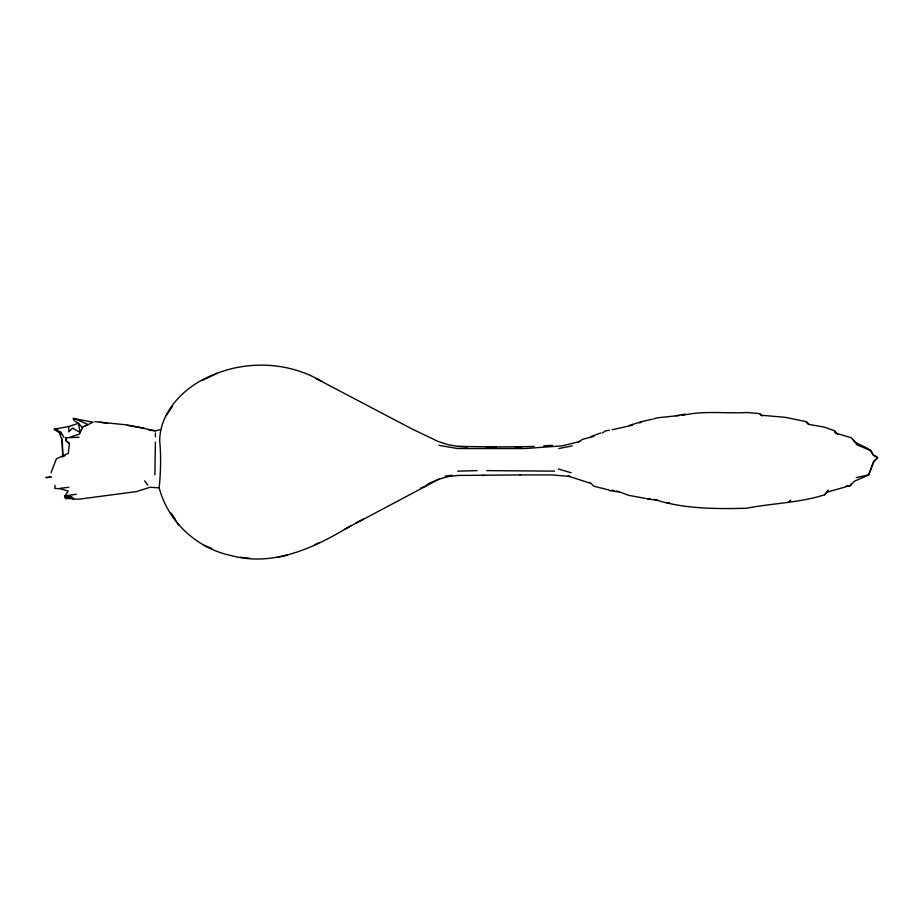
<?xml version="1.0" encoding="UTF-8"?>
<svg xmlns="http://www.w3.org/2000/svg" width="924" height="924" viewBox="0 0 924 924"><rect width="100%" height="100%" fill="white"/><g stroke="black" fill="none" stroke-linecap="round" stroke-linejoin="round"><path stroke-width="1.39" d="M62.728 456.699L62.335 441.557L59.656 432.952L54.273 429.186L68.792 426.495L78.471 423.273L82.513 427.754M55.082 485.4L54.805 488.357L60.73 488.9L68.261 491.048L65.026 495.888L65.569 496.962L70.94 496.962L73.631 498.579L65.569 498.579L65.026 496.962M155.394 442.099L154.862 474.913M351.201 525.479C315.685 547.193 273.793 567.232 231.243 555.601C196.87 548.382 168.122 521.841 159.159 487.826C160.707 472.661 161.18 456.19 159.702 441.025C159.702 411.076 185.262 386.013 211.873 375.398C246.673 360.117 288.762 361.769 321.61 381.312M654.169 499.387C683.772 509.009 715.58 509.02 746.546 508.258C772.66 503.164 799.156 502.899 824.554 494.814L827.234 492.122L849.837 485.666L846.061 486.209L850.369 485.666L851.085 483.876M51.039 472.753L56.422 458.778L68.261 453.395L69.335 444.248L66.101 440.482L65.569 437.791L79.014 437.26M790.124 501.27L790.667 500.196L788.507 502.344M824.554 494.814L828.32 489.974M166.158 415.742L172.603 406.052M850.369 485.666L854.134 481.358L868.652 474.913L874.035 461.457L877.257 458.235L873.492 461.457L868.652 474.913L856.282 477.593M578.193 442.099L582.49 439.408L593.947 436.336M85.47 425.964L93.001 422.199L73.1 418.433L74.174 420.582L78.471 423.273L80.088 432.42L72.557 428.112L68.792 431.878L68.792 426.495M639.778 423.007L641.66 421.656L652.205 419.184M602.39 432.952L605.624 430.803L609.39 430.261M520.639 474.913L458.235 475.444L448.556 476.518L438.865 479.209L344.733 529.233M202.737 380.238L217.256 373.25M356.04 522.788L363.571 519.022M314.61 544.837L318.919 542.688M685.954 414.657C705.763 410.718 726.911 413.675 747.089 412.508L759.459 413.582L762.15 415.742L759.459 413.582M438.865 479.209L428.655 483.518L425.421 486.209L421.125 487.826M65.569 498.579L68.792 496.835M590.563 436.717L600.785 432.952M69.866 437.26L79.545 434.026L82.779 427.038L87.618 424.347L74.174 418.433M641.66 421.656L629.29 425.421M653.499 418.965L656.721 417.891L679.163 415.511M558.824 448.544L572.268 445.865M61.804 456.618L65.026 455.821M612.081 429.729L632.363 425.271M148.937 430.261L155.394 430.803L160.233 429.729M278.032 557.207L287.722 555.058M579.798 441.557L562.058 445.865L524.936 448.544L457.703 448.544L438.865 445.322M676.091 415.742L685.238 414.125M76.322 494.271L65.026 495.888M666.943 502.875L669.403 502.575M59.656 488.357L68.792 487.283M54.273 429.186L58.304 428.782M445.322 475.987L451.778 475.444L448.983 475.664M543.762 445.865L552.367 445.322M681.924 415.35L684.696 415.199M486.209 446.939L521.633 446.777M457.703 471.148L477.061 470.605M481.901 475.444L484.592 475.363M534.084 446.396L515.257 446.939L519.173 446.939M495.888 446.939L457.703 446.396L448.556 444.779L438.334 441.557L411.434 428.655L316.227 378.621M486.752 470.605L554.527 471.148M520.096 474.913L552.367 474.913L570.12 476.518L567.971 475.987L589.489 482.975M72.557 499.11L79.545 499.11L136.567 491.58L150.011 487.283L159.159 487.826M457.703 446.396L467.382 446.939M761.076 415.199L785.284 417.348L806.259 421.656L808.408 424.347L824.012 427.038L834.765 430.803L836.925 433.495L851.443 437.791C856.513 446.488 869.634 445.483 873.492 455.012L877.8 457.692L872.961 455.012M94.618 421.656L126.888 424.89L155.394 430.803M646.5 498.579L650.381 498.902M611.538 490.24L614.229 490.505M647.574 499.11L657.796 500.196M127.431 425.421L144.098 428.112M240.379 557.207L249.526 558.281M99.457 422.199L107.519 423.273M609.39 490.505L619.611 492.122M645.195 498.348L628.747 495.345L620.143 492.122M616.654 491.048L619.068 491.58M608.847 489.974L593.786 486.209L590.02 482.432M571.194 472.753L558.292 468.988M70.767 496.789L72.557 497.505M204.343 545.368L211.873 548.602M870.812 450.704L856.825 444.779L853.06 439.408M836.925 433.495L834.765 431.878L837.999 434.569M69.335 442.908L66.101 441.025L65.569 437.791M806.259 422.199L808.95 424.347L806.259 421.656M144.641 480.827L147.863 485.135M175.294 519.554L170.998 513.097L178.528 524.936M63.952 437.26L60.73 431.878L54.805 429.729L54.805 428.655M59.656 432.952L60.73 434.834M870.269 450.161L872.291 453.799M64.495 495.888L65.569 498.036M61.908 438.011L62.878 456.699M155.394 432.952L155.394 436.717M69.866 496.431L69.866 498.579M65.569 495.345L65.569 496.962M51.039 477.061L46.2 477.593L51.039 477.061"/></g></svg>
